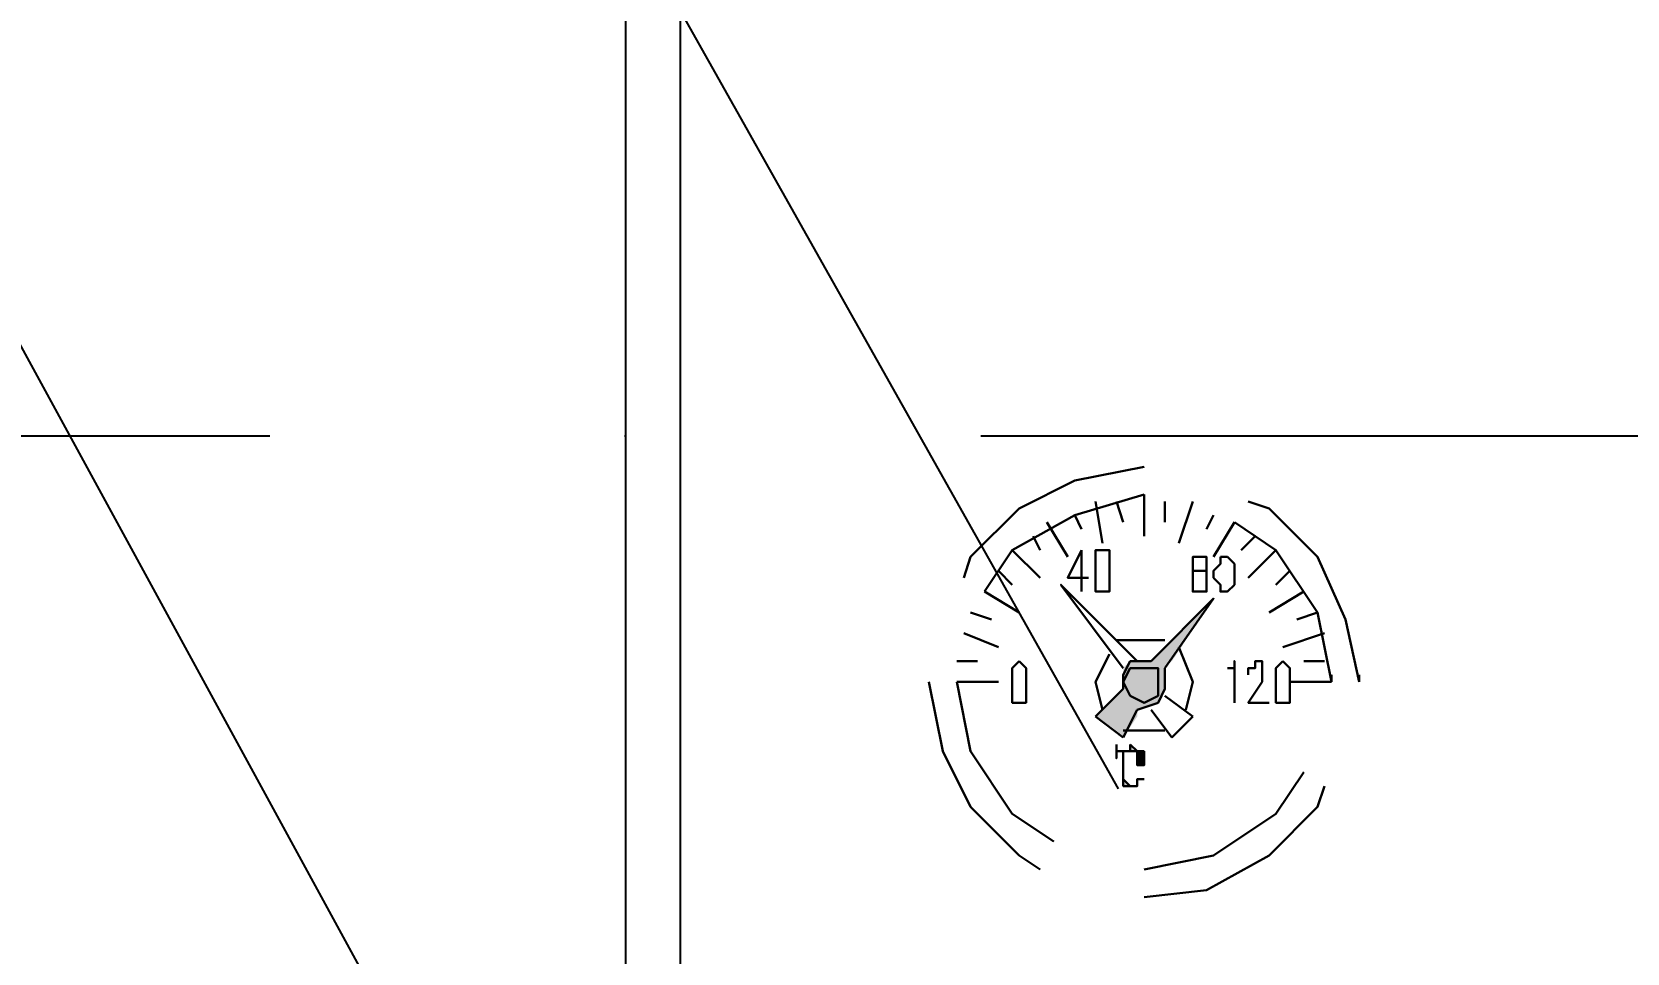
# Model space of a CAD drawing. Header units: inches. Extents: x 198356 to 209798, y -190593 to -183267.
# Drawn here: x 201002.2 to 201294.1, y -184268.4 to -184099.9 of the extents above; entities that cross this region are included whole.
import ezdxf

# ---------------------------------------------------------------- set-up
doc = ezdxf.new("R2010")
doc.units = ezdxf.units.IN
doc.header["$LTSCALE"] = 13
doc.linetypes.add('DASHDOT', pattern=[1, 0.5, -0.25, 0, -0.25])
for name, color, linetype in [('2', 3, 'Continuous'), ('7标注层', 4, 'Continuous'), ('粗实线', 4, 'Continuous')]:
    doc.layers.add(name, color=color, linetype=linetype)
doc.layers.add('2细实线', color=3, linetype='Continuous', lineweight=20)
doc.layers.add('标注、文本', color=3, linetype='Continuous', lineweight=25)
doc.styles.get("Standard").update_dxf_attribs({"font": 'gbenor.shx', "bigfont": 'gbcbig.shx'})
doc.dimstyles.new('英寸 1-10', dxfattribs={"dimscale": 14, "dimtxt": 3.5, "dimasz": 2, "dimexe": 1.5, "dimexo": 0.5, "dimgap": 0.5, "dimtad": 1, "dimtoh": 1, "dimdec": 0, "dimdsep": 46, "dimtxsty": 'Standard', "dimcen": 2.5, "dimclrd": 3, "dimclre": 3, "dimclrt": 3, "dimadec": 0, "dimazin": 2, "dimtfac": 1, "dimtdec": 0, "dimtmove": 0, "dimatfit": 2, "dimfxl": 1, "dimarcsym": 0})

# ---------------------------------------------------------------- blocks, each defined once
blk = doc.blocks.new('A$C3EE72B81')
at = {"layer": '粗实线', "lineweight": 30}
h = blk.add_hatch(color=256, dxfattribs=at)
h.dxf.hatch_style = 2
h.paths.add_polyline_path([(1.7357, 1.8203), (1.3547, 1.4393), (1.4817, 1.4393)])
h = blk.add_hatch(color=256, dxfattribs=at)
h.dxf.hatch_style = 2
h.paths.add_polyline_path([(1.2277, 1.4393), (1.1853, 1.397), (1.4393, 1.397)])
h = blk.add_hatch(color=256, dxfattribs=at)
h.dxf.hatch_style = 2
h.paths.add_polyline_path([(1.1853, 1.397), (1.1853, 1.3547), (1.4393, 1.3547)])
h = blk.add_hatch(color=256, dxfattribs=at)
h.dxf.hatch_style = 2
h.paths.add_polyline_path([(1.1853, 1.397), (1.4393, 1.397), (1.4393, 1.3547)])
h = blk.add_hatch(color=256, dxfattribs=at)
h.dxf.hatch_style = 2
h.paths.add_polyline_path([(1.2277, 1.4393), (1.4817, 1.4393), (1.4393, 1.397)])
h = blk.add_hatch(color=256, dxfattribs=at)
h.dxf.hatch_style = 2
h.paths.add_polyline_path([(1.1853, 1.27), (1.1007, 1.1853), (1.397, 1.1853)])
h = blk.add_hatch(color=256, dxfattribs=at)
h.dxf.hatch_style = 2
h.paths.add_polyline_path([(1.1853, 1.3547), (1.1853, 1.27), (1.4393, 1.27)])
h = blk.add_hatch(color=256, dxfattribs=at)
h.dxf.hatch_style = 2
h.paths.add_polyline_path([(1.1853, 1.3547), (1.4393, 1.3547), (1.4393, 1.27)])
h = blk.add_hatch(color=256, dxfattribs=at)
h.dxf.hatch_style = 2
h.paths.add_polyline_path([(1.1853, 1.27), (1.4393, 1.27), (1.397, 1.1853)])
h = blk.add_hatch(color=256, dxfattribs=at)
h.dxf.hatch_style = 2
h.paths.add_polyline_path([(1.1007, 1.1853), (1.0583, 1.143), (1.27, 1.143)])
h = blk.add_hatch(color=256, dxfattribs=at)
h.dxf.hatch_style = 2
h.paths.add_polyline_path([(1.1007, 1.1853), (1.397, 1.1853), (1.27, 1.143)])
h = blk.add_hatch(color=256, dxfattribs=at)
h.dxf.hatch_style = 2
h.paths.add_polyline_path([(1.0583, 1.143), (1.016, 1.1007), (1.27, 1.1007)])
h = blk.add_hatch(color=256, dxfattribs=at)
h.dxf.hatch_style = 2
h.paths.add_polyline_path([(1.016, 1.1007), (1.27, 1.1007), (1.1853, 0.9737)])
h = blk.add_hatch(color=256, dxfattribs=at)
h.dxf.hatch_style = 2
h.paths.add_polyline_path([(1.0583, 1.143), (1.27, 1.143), (1.27, 1.1007)])
h = blk.add_hatch(color=256, dxfattribs=at)
h.dxf.hatch_style = 2
h.paths.add_polyline_path([(1.143, 0.889), (1.143, 0.8467), (1.143, 0.889), (1.1853, 0.889)])
h = blk.add_hatch(color=256, dxfattribs=at)
h.dxf.hatch_style = 2
h.paths.add_polyline_path([(1.2277, 0.9313), (1.2277, 0.889), (1.1853, 0.889), (1.1853, 0.8467), (1.1853, 0.8043), (1.1853, 0.762), (1.1853, 0.7197), (1.1853, 0.6773), (1.2277, 0.6773), (1.27, 0.6773), (1.2277, 0.6773), (1.1853, 0.7197), (1.1853, 0.762), (1.1853, 0.8043), (1.1853, 0.8467), (1.1853, 0.889), (1.2277, 0.889), (1.27, 0.889)])
h = blk.add_hatch(color=256, dxfattribs=at)
h.dxf.hatch_style = 2
h.paths.add_polyline_path([(1.3123, 0.889), (1.27, 0.889), (1.27, 0.8467), (1.27, 0.8043), (1.3123, 0.8043)])
h = blk.add_hatch(color=256, dxfattribs=at)
h.dxf.hatch_style = 2
h.paths.add_polyline_path([(1.3123, 0.7197), (1.27, 0.7197), (1.27, 0.6773), (1.2277, 0.6773), (1.27, 0.6773), (1.27, 0.7197)])
for points in [[(1.3123, 2.6247), (0.889, 2.54), (0.5503, 2.3707), (0.254, 2.0743), (0.2117, 1.9473)], [(1.3123, 2.6247), (0.889, 2.54), (0.5503, 2.3707), (0.254, 2.0743), (0.2117, 1.9473)], [(1.3123, 2.4553), (0.889, 2.3283), (0.508, 2.1167), (0.3387, 1.8627)], [(2.6247, 1.3123), (2.54, 1.6933), (2.3707, 2.0743), (2.0743, 2.3707), (1.9473, 2.413)], [(2.6247, 1.3123), (2.54, 1.6933), (2.3707, 2.0743), (2.0743, 2.3707), (1.9473, 2.413)], [(2.4553, 1.3123), (2.3707, 1.7357), (2.1167, 2.1167), (1.8627, 2.286)], [(0.9313, 2.1167), (0.8467, 1.9473), (0.9737, 1.9473)], [(0.9313, 2.1167), (0.9313, 1.8627)], [(1.27, 1.4393), (0.8043, 1.905), (1.1853, 1.397)], [(1.3547, 1.4393), (1.7357, 1.8203), (1.4393, 1.397)], [(1.4393, 1.5663), (1.143, 1.5663)], [(1.1007, 1.4817), (1.016, 1.3123), (1.0583, 1.143)], [(1.5663, 1.143), (1.6087, 1.3123), (1.524, 1.524)], [(1.3547, 1.4393), (1.2277, 1.4393), (1.1853, 1.3547), (1.1853, 1.27)], [(1.27, 1.143), (1.397, 1.1853), (1.4393, 1.27), (1.4393, 1.397)], [(1.8203, 1.397), (1.8627, 1.397), (1.8627, 1.4393), (1.8627, 1.1853)], [(1.9473, 1.3547), (1.9473, 1.397), (1.9897, 1.397), (1.9897, 1.4393), (2.032, 1.4393), (2.032, 1.397), (2.032, 1.3547), (2.032, 1.3123), (1.9473, 1.1853), (2.0743, 1.1853)], [(0, 1.3123), (0.0847, 0.889), (0.254, 0.5503), (0.5503, 0.254), (0.6773, 0.1693)], [(0, 1.3123), (0.0847, 0.889), (0.254, 0.5503), (0.5503, 0.254), (0.6773, 0.1693)], [(0.1693, 1.3123), (0.254, 0.889), (0.508, 0.508), (0.762, 0.3387)], [(2.4553, 1.3123), (2.4553, 1.3547)], [(2.6247, 1.3123), (2.6247, 1.3547)], [(2.6247, 1.3123), (2.6247, 1.3547)], [(1.1853, 0.9737), (1.016, 1.1007)], [(1.1853, 1.016), (1.4393, 1.016)], [(1.3123, 0.1693), (1.7357, 0.254), (2.1167, 0.508), (2.286, 0.762)], [(1.3123, 0), (1.6933, 0.0423), (2.0743, 0.254), (2.3707, 0.5503), (2.413, 0.6773)], [(1.3123, 0), (1.6933, 0.0423), (2.0743, 0.254), (2.3707, 0.5503), (2.413, 0.6773)]]:
    blk.add_lwpolyline(points, dxfattribs=at)
for points in [[(1.0583, 2.1167), (1.016, 2.1167), (1.016, 2.0743), (1.016, 1.9897), (1.016, 1.905), (1.016, 1.8627), (1.0583, 1.8627), (1.1007, 1.8627), (1.1007, 1.905), (1.1007, 1.9897), (1.1007, 2.0743), (1.1007, 2.1167)], [(1.651, 2.0743), (1.6087, 2.0743), (1.6087, 2.032), (1.6087, 1.9897), (1.651, 1.9897), (1.6933, 1.9897), (1.6933, 1.9473), (1.6933, 1.905), (1.6933, 1.8627), (1.651, 1.8627), (1.6087, 1.8627), (1.6087, 1.905), (1.6087, 1.9473), (1.6087, 1.9897), (1.651, 1.9897), (1.6933, 1.9897), (1.6933, 2.032), (1.6933, 2.0743)], [(1.778, 2.0743), (1.778, 2.032), (1.7357, 1.9897), (1.7357, 1.9473), (1.778, 1.905), (1.778, 1.8627), (1.8203, 1.8627), (1.8627, 1.905), (1.8627, 1.9473), (1.8627, 1.9897), (1.8627, 2.032), (1.8203, 2.0743)], [(0.5503, 1.4393), (0.508, 1.397), (0.508, 1.3123), (0.508, 1.2277), (0.508, 1.1853), (0.5503, 1.1853), (0.5927, 1.1853), (0.5927, 1.2277), (0.5927, 1.3123), (0.5927, 1.397)], [(1.397, 1.3123), (1.397, 1.397), (1.3123, 1.397), (1.2277, 1.397), (1.1853, 1.3123), (1.2277, 1.2277), (1.3123, 1.1853), (1.397, 1.2277)], [(2.159, 1.4393), (2.1167, 1.397), (2.1167, 1.3123), (2.1167, 1.27), (2.1167, 1.2277), (2.1167, 1.1853), (2.159, 1.1853), (2.2013, 1.1853), (2.2013, 1.2277), (2.2013, 1.27), (2.2013, 1.3123), (2.2013, 1.397)], [(1.143, 0.9313), (1.143, 0.889), (1.143, 0.8467), (1.143, 0.889)], [(1.143, 0.889), (1.143, 0.8467), (1.143, 0.889), (1.1853, 0.889)], [(1.2277, 0.9313), (1.2277, 0.889), (1.1853, 0.889), (1.1853, 0.8467), (1.1853, 0.8043), (1.1853, 0.762), (1.1853, 0.7197), (1.1853, 0.6773), (1.2277, 0.6773), (1.27, 0.6773), (1.2277, 0.6773), (1.1853, 0.7197), (1.1853, 0.762), (1.1853, 0.8043), (1.1853, 0.8467), (1.1853, 0.889), (1.2277, 0.889), (1.27, 0.889)], [(1.27, 0.889), (1.2277, 0.889)], [(1.3123, 0.889), (1.27, 0.889), (1.27, 0.8467), (1.27, 0.8043), (1.3123, 0.8043)], [(1.3123, 0.7197), (1.27, 0.7197), (1.27, 0.6773), (1.2277, 0.6773), (1.27, 0.6773), (1.27, 0.7197)]]:
    blk.add_lwpolyline(points, close=True, dxfattribs=at)
for points in [[(1.3123, 2.4553), (1.3123, 2.4553), (1.3123, 2.2013), (1.3123, 2.2013)], [(1.016, 2.413), (1.016, 2.413), (1.0583, 2.159), (1.0583, 2.159)], [(1.143, 2.413), (1.143, 2.413), (1.1853, 2.286), (1.1853, 2.286)], [(1.4393, 2.413), (1.4393, 2.413), (1.4393, 2.286), (1.4393, 2.286)], [(1.6087, 2.413), (1.6087, 2.413), (1.524, 2.159), (1.524, 2.159)], [(0.7197, 2.286), (0.7197, 2.286), (0.8467, 2.0743), (0.8467, 2.0743)], [(0.889, 2.3283), (0.889, 2.3283), (0.9313, 2.2437), (0.9313, 2.2437)], [(1.7357, 2.3283), (1.7357, 2.3283), (1.6933, 2.2437), (1.6933, 2.2437)], [(1.8627, 2.286), (1.8627, 2.286), (1.7357, 2.0743), (1.7357, 2.0743)], [(0.635, 2.2013), (0.635, 2.2013), (0.6773, 2.1167), (0.6773, 2.1167)], [(1.9897, 2.2013), (1.9897, 2.2013), (1.905, 2.1167), (1.905, 2.1167)], [(0.508, 2.1167), (0.508, 2.1167), (0.6773, 1.9473), (0.6773, 1.9473)], [(2.1167, 2.1167), (2.1167, 2.1167), (1.9473, 1.9473), (1.9473, 1.9473)], [(0.4233, 1.9897), (0.4233, 1.9897), (0.508, 1.905), (0.508, 1.905)], [(2.2013, 1.9897), (2.2013, 1.9897), (2.1167, 1.905), (2.1167, 1.905)], [(0.3387, 1.8627), (0.3387, 1.8627), (0.5503, 1.7357), (0.5503, 1.7357)], [(2.286, 1.8627), (2.286, 1.8627), (2.0743, 1.7357), (2.0743, 1.7357)], [(0.254, 1.7357), (0.254, 1.7357), (0.381, 1.6933), (0.381, 1.6933)], [(2.3707, 1.7357), (2.3707, 1.7357), (2.2437, 1.6933), (2.2437, 1.6933)], [(0.2117, 1.6087), (0.2117, 1.6087), (0.4233, 1.524), (0.4233, 1.524)], [(2.413, 1.6087), (2.413, 1.6087), (2.159, 1.524), (2.159, 1.524)], [(0.1693, 1.4393), (0.1693, 1.4393), (0.2963, 1.4393), (0.2963, 1.4393)], [(2.413, 1.4393), (2.413, 1.4393), (2.286, 1.4393), (2.286, 1.4393)], [(0.1693, 1.3123), (0.1693, 1.3123), (0.381, 1.3123), (0.381, 1.3123)], [(0.1693, 1.3123), (0.1693, 1.3123), (0.4233, 1.3123), (0.4233, 1.3123)], [(1.1853, 1.27), (1.1853, 1.27), (1.016, 1.1007), (1.016, 1.1007)], [(2.4553, 1.3123), (2.4553, 1.3123), (2.2013, 1.3123), (2.2013, 1.3123)], [(2.4553, 1.3123), (2.4553, 1.3123), (2.2437, 1.3123), (2.2437, 1.3123)], [(1.4393, 1.2277), (1.4393, 1.2277), (1.6087, 1.1007), (1.6087, 1.1007)], [(1.27, 1.143), (1.27, 1.143), (1.1853, 0.9737), (1.1853, 0.9737)], [(1.3547, 1.143), (1.3547, 1.143), (1.4817, 0.9737), (1.4817, 0.9737)], [(1.6087, 1.1007), (1.6087, 1.1007), (1.4817, 0.9737), (1.4817, 0.9737)]]:
    blk.add_open_spline(points, degree=3, dxfattribs=at)
blk = doc.blocks.new('*D101')
at = {"layer": '2细实线', "color": 3, "linetype": 'ByBlock', "lineweight": -2}
for p, q in [((204482.46, -183812.81), (204702.34, -183812.81)), ((204681.34, -183854.81), (204681.34, -185990.8)), ((204332.46, -186032.8), (204702.34, -186032.8)), ((201100.83, -188826.91), (201100.83, -188994.78)), ((199830.83, -188846.49), (199830.83, -188994.78)), ((201072.83, -188973.78), (199858.83, -188973.78))]:
    blk.add_line(p, q, dxfattribs=at)
at = {"layer": '2细实线', "color": 3, "linetype": 'ByBlock'}
for points in [[(204674.34, -183854.81), (204688.34, -183854.81), (204681.34, -183812.81)], [(204674.34, -185990.8), (204688.34, -185990.8), (204681.34, -186032.8)], [(199858.83, -188969.12), (199858.83, -188978.45), (199830.83, -188973.78)], [(201072.83, -188969.12), (201072.83, -188978.45), (201100.83, -188973.78)]]:
    blk.add_solid(points, dxfattribs=at)
at = {"layer": 'Defpoints', "color": 0, "linetype": 'ByBlock'}
for p in [(204475.46, -183812.81), (204325.46, -186032.8), (204681.34, -186032.8), (201100.83, -188819.91), (199830.83, -188839.49), (199830.83, -188973.78)]:
    blk.add_point(p, dxfattribs=at)
at = {"layer": '2细实线', "color": 3, "linetype": 'ByBlock', "insert": (204636.06, -185152.31), "char_height": 73.5, "attachment_point": 5, "rotation": 90}
blk.add_mtext('2220 [87]', dxfattribs=at)
at = {"layer": '2细实线', "color": 3, "linetype": 'ByBlock', "insert": (200465.83, -188941.26), "char_height": 49, "attachment_point": 5}
blk.add_mtext('1270 [50]', dxfattribs=at)

msp = doc.modelspace()

# ---------------------------------------------------------------- linework, layer by layer
at = {"layer": '2', "linetype": 'DASHDOT', "ltscale": 20}
msp.add_line((199355.196, -184173.798), (204588.133, -184173.798), dxfattribs=at)
at = {"layer": '7标注层', "color": 3, "linetype": 'ByBlock'}
for points in [[(200788.651, -183769.744), (201196.452, -184517.045)], [(200937.057, -183769.744), (201200.979, -184238.369)]]:
    msp.add_lwpolyline(points, dxfattribs=at)
at = {"layer": '粗实线'}
for p, q in [((201110.829, -183847.807), (201110.829, -185932.802)), ((201120.829, -183847.807), (201120.829, -185932.802))]:
    msp.add_line(p, q, dxfattribs=at)

# ---------------------------------------------------------------- block references
at = {"layer": '标注、文本', "xscale": 30, "yscale": 30, "zscale": 30}
msp.add_blockref('A$C3EE72B81', (201166.387, -184258.18), dxfattribs=at)

# ---------------------------------------------------------------- dimensions: what is measured, and where the dimension line sits
at = {"layer": '2细实线', "linetype": 'ByBlock'}
dim = msp.add_linear_dim(base=(204681.343, -186032.802), p1=(204475.464, -183812.807), p2=(204325.464, -186032.802), angle=90, dimstyle='英寸 1-10', override={"dimtxt": 5.25, "dimasz": 3}, dxfattribs=at)
dim.commit()
dim.dimension.update_dxf_attribs({"geometry": '*D101', "text_midpoint": (204681.343, -185152.306), "dimtype": 160})
dim = msp.add_linear_dim(base=(199830.829, -188973.785), p1=(201100.829, -188819.91), p2=(199830.829, -188839.487), dimstyle='英寸 1-10', dxfattribs=at)
dim.commit()
dim.dimension.update_dxf_attribs({"geometry": '*D101', "text_midpoint": (200465.829, -188941.264)})

doc.saveas('drawing.dxf')
